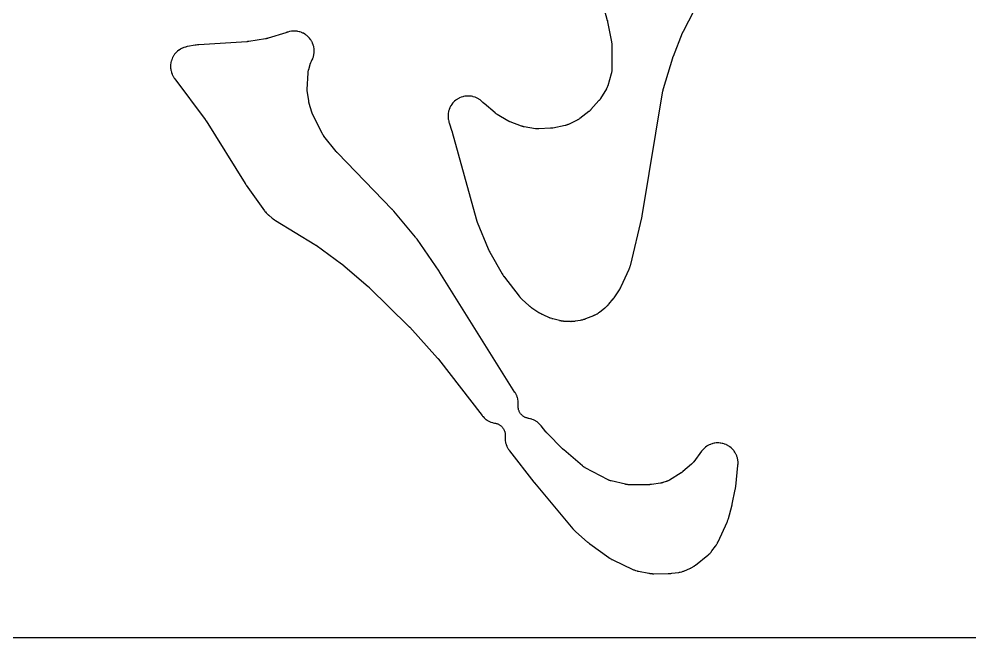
# Model space of a CAD drawing. Header units: millimetres. Extents: x 0 to 300, y 0 to 300.
# Drawn here: x 113.1 to 231.5, y -0.1 to 77 of the extents above; entities that cross this region are included whole.
import ezdxf

# ---------------------------------------------------------------- set-up
doc = ezdxf.new("R2010")
doc.units = ezdxf.units.MM
doc.layers.add('CUT', color=7, linetype='CONTINUOUS')

msp = doc.modelspace()

# ---------------------------------------------------------------- linework, layer by layer
at = {"layer": 'CUT'}
for points in [[(300.0625, 298.5625), (300.0625, 1.4375), (300.0625, 0.5522), (300.0589, 0.4788), (300.0503, 0.4206), (300.036, 0.3635), (300.0162, 0.3082), (299.991, 0.255), (299.9608, 0.2046), (299.9257, 0.1573), (299.8863, 0.1137), (299.8427, 0.0743), (299.7954, 0.0392), (299.745, 0.009), (299.6918, -0.0162), (299.6365, -0.036), (299.5794, -0.0503), (299.5212, -0.0589), (299.4478, -0.0625), (298.5625, -0.0625), (1.4375, -0.0625)], [(185.2686, 80.9497), (186.3812, 76.8469), (186.383, 76.8404), (186.387, 76.8252), (186.3887, 76.8187), (186.3925, 76.8035), (186.3946, 76.7954), (186.3992, 76.7764), (186.4012, 76.7683), (186.4045, 76.754), (186.4064, 76.746), (186.4106, 76.7273), (186.4124, 76.7193), (186.4133, 76.7148), (186.4154, 76.7052), (186.42, 76.6828), (186.4219, 76.6732), (186.9014, 74.1977), (186.9033, 74.187), (186.9065, 74.1694), (186.9132, 74.1269), (186.9227, 74.0549), (186.9264, 74.023), (186.9267, 74.0196), (186.9292, 73.9874), (186.9336, 73.9148), (186.9351, 73.8719), (186.9353, 73.854), (186.9354, 73.8433), (186.9362, 70.6955), (186.9361, 70.6847), (186.9359, 70.6668), (186.9344, 70.6237), (186.931, 70.5673), (186.9234, 70.4922), (186.9125, 70.4173), (186.8986, 70.3431), (186.8859, 70.2881), (186.8752, 70.2463), (186.8703, 70.2291), (186.8673, 70.2187), (186.4296, 68.7375), (186.4269, 68.7285), (186.4223, 68.7136), (186.4106, 68.6781), (186.3943, 68.6318), (186.3702, 68.5709), (186.3439, 68.5106), (186.3155, 68.4516), (186.2926, 68.4082), (186.2745, 68.3755), (186.2666, 68.362), (186.2619, 68.3539), (185.5519, 67.1612), (185.5464, 67.152), (185.5371, 67.1369), (185.514, 67.1011), (185.4735, 67.0413), (185.455, 67.0152), (185.453, 67.0124), (185.4337, 66.987), (185.389, 66.9302), (185.3618, 66.8974), (185.3502, 66.884), (185.3432, 66.876), (184.3468, 65.7547), (184.3397, 65.7468), (184.3278, 65.7337), (184.2984, 65.7029), (184.2474, 65.652), (184.2245, 65.6298), (184.222, 65.6275), (184.1983, 65.6062), (184.1438, 65.559), (184.111, 65.5319), (184.0971, 65.5209), (184.0887, 65.5144), (182.9636, 64.65), (182.9544, 64.643), (182.9392, 64.6316), (182.9018, 64.6051), (182.8373, 64.5618), (182.8084, 64.5431), (182.8053, 64.5413), (182.7757, 64.5237), (182.7081, 64.4855), (182.6676, 64.4639), (182.6506, 64.4554), (182.6403, 64.4503), (181.5274, 63.911), (181.5189, 63.907), (181.5048, 63.9003), (181.4703, 63.8849), (181.4248, 63.8657), (181.3632, 63.8424), (181.3004, 63.8212), (181.2372, 63.8024), (181.1894, 63.7901), (181.1527, 63.7814), (181.1374, 63.7781), (181.1281, 63.7762), (179.5894, 63.4644), (179.5827, 63.4631), (179.567, 63.46), (179.5602, 63.4587), (179.5573, 63.4582), (179.5307, 63.4536), (179.4686, 63.4439), (179.4469, 63.4409), (179.4128, 63.4372), (179.335, 63.4304), (179.3014, 63.4281), (177.8453, 63.3555), (177.833, 63.355), (177.8126, 63.3542), (177.7637, 63.3538), (177.6813, 63.3553), (177.6448, 63.3567), (177.641, 63.3569), (177.6045, 63.3598), (177.5222, 63.368), (177.4738, 63.3742), (177.4538, 63.3773), (177.4417, 63.3793), (176.0306, 63.6176), (176.0202, 63.6194), (176.0029, 63.6226), (175.9616, 63.6311), (175.8919, 63.6471), (175.8611, 63.6547), (175.8579, 63.6556), (175.8274, 63.6643), (175.759, 63.6852), (175.7189, 63.6985), (175.7024, 63.7044), (175.6925, 63.708), (174.2766, 64.2329), (174.2671, 64.2365), (174.2514, 64.2426), (174.2138, 64.258), (174.1508, 64.2855), (174.123, 64.2981), (174.1201, 64.2995), (174.0929, 64.3131), (174.0318, 64.3448), (173.9962, 64.3643), (173.9816, 64.3728), (173.9729, 64.3779), (172.658, 65.1582), (172.6498, 65.1631), (172.6363, 65.1713), (172.6041, 65.1918), (172.5504, 65.2276), (172.5269, 65.2439), (172.5244, 65.2457), (172.5014, 65.2626), (172.4501, 65.3018), (172.4203, 65.3256), (172.4081, 65.3357), (172.4008, 65.3419), (171.0394, 66.5002), (171.0286, 66.5096), (171.0035, 66.5316), (170.9928, 66.5411), (170.9799, 66.5528), (170.9694, 66.5625), (170.945, 66.5854), (170.9347, 66.5952), (170.9165, 66.6128), (170.9063, 66.6228), (170.8817, 66.6473), (170.8728, 66.6563), (170.8675, 66.6616), (170.7985, 66.7292), (170.7877, 66.7396), (170.745, 66.7794), (170.7226, 66.7992), (170.576, 66.9228), (170.5284, 66.9591), (170.3725, 67.066), (170.3215, 67.0973), (170.1556, 67.1882), (170.1018, 67.2142), (169.9278, 67.2881), (169.8716, 67.3087), (169.691, 67.3649), (169.6331, 67.3798), (169.4479, 67.4177), (169.3887, 67.4268), (169.2006, 67.4461), (169.1409, 67.4492), (168.9518, 67.4497), (168.892, 67.4468), (168.7038, 67.4285), (168.6447, 67.4197), (168.4592, 67.3827), (168.4012, 67.3681), (168.2204, 67.3128), (168.1641, 67.2925), (167.9897, 67.2194), (167.9357, 67.1936), (167.7695, 67.1036), (167.7183, 67.0725), (167.5618, 66.9664), (167.5141, 66.9304), (167.3689, 66.8092), (167.325, 66.7686), (167.1926, 66.6336), (167.1529, 66.5888), (167.0347, 66.4413), (166.9996, 66.3928), (166.8966, 66.2342), (166.8666, 66.1824), (166.7799, 66.0144), (166.7552, 65.9599), (166.6857, 65.7841), (166.6665, 65.7274), (166.6148, 65.5455), (166.6014, 65.4872), (166.5681, 65.3011), (166.5605, 65.2417), (166.5459, 65.0532), (166.5443, 64.9934), (166.5485, 64.8044), (166.5529, 64.7447), (166.5759, 64.557), (166.5862, 64.4981), (166.6284, 64.3111), (166.6357, 64.2821), (166.6514, 64.2258), (166.6556, 64.2114), (166.684, 64.1185), (166.6886, 64.1042), (167.0349, 63.0651), (167.0364, 63.0605), (167.04, 63.0497), (167.0415, 63.0451), (167.0449, 63.0343), (167.0468, 63.0286), (167.051, 63.0151), (167.0528, 63.0093), (167.0559, 62.9992), (167.0576, 62.9935), (167.0615, 62.9803), (167.063, 62.9754), (167.0662, 62.9643), (167.0706, 62.9488), (167.0725, 62.9419), (170.0431, 52.1501), (170.0482, 52.1326), (170.083, 52.0197), (170.0886, 52.0024), (170.1366, 51.8621), (170.1427, 51.845), (170.1843, 51.7344), (170.1909, 51.7175), (171.5398, 48.4344), (171.5474, 48.4167), (171.5986, 48.3026), (171.6067, 48.2852), (171.6755, 48.1442), (171.6842, 48.127), (171.7426, 48.0165), (171.7519, 47.9996), (173.2792, 45.3203), (173.29, 45.302), (173.3624, 45.1849), (173.3739, 45.1671), (173.4698, 45.0235), (173.4818, 45.006), (173.5623, 44.8943), (173.575, 44.8773), (175.4139, 42.5048), (175.422, 42.4946), (175.4754, 42.4287), (175.4837, 42.4186), (175.5167, 42.3797), (175.534, 42.3602), (175.6491, 42.2357), (175.6672, 42.217), (175.7034, 42.1811), (175.7128, 42.172), (175.7743, 42.1136), (175.7839, 42.1048), (176.5991, 41.3641), (176.6069, 41.3572), (176.6616, 41.3092), (176.6699, 41.3021), (176.7063, 41.2713), (176.7241, 41.2568), (176.8371, 41.1684), (176.8547, 41.1551), (176.8858, 41.1326), (176.8943, 41.1266), (176.9533, 41.0854), (176.963, 41.0788), (177.8338, 40.4957), (177.8456, 40.488), (177.9222, 40.4393), (177.9341, 40.4319), (177.9808, 40.4037), (178.0051, 40.3898), (178.1648, 40.3032), (178.1897, 40.2905), (178.2388, 40.2667), (178.2515, 40.2608), (178.3342, 40.2232), (178.347, 40.2175), (179.1561, 39.8721), (179.1659, 39.868), (179.2352, 39.8399), (179.2455, 39.8358), (179.2913, 39.8182), (179.3134, 39.8102), (179.4527, 39.7628), (179.4744, 39.7559), (179.5121, 39.7447), (179.5224, 39.7417), (179.5936, 39.7218), (179.6051, 39.7187), (180.4181, 39.5093), (180.4334, 39.5055), (180.5329, 39.4827), (180.5483, 39.4794), (180.6084, 39.4672), (180.6394, 39.4618), (180.8413, 39.4318), (180.8725, 39.428), (180.9336, 39.4222), (180.9493, 39.4209), (181.0512, 39.4139), (181.0669, 39.413), (181.7241, 39.3851), (181.7399, 39.3846), (181.8426, 39.383), (181.8584, 39.3829), (181.9201, 39.3836), (181.9516, 39.3847), (182.1565, 39.3976), (182.188, 39.4004), (182.2492, 39.4075), (182.2649, 39.4096), (182.3666, 39.4241), (182.3822, 39.4265), (183.045, 39.5391), (183.0608, 39.542), (183.1628, 39.5622), (183.1785, 39.5655), (183.2394, 39.5792), (183.2704, 39.5871), (183.4705, 39.6435), (183.5011, 39.653), (183.5602, 39.6731), (183.5753, 39.6785), (183.6728, 39.7147), (183.6878, 39.7204), (184.7007, 40.1269), (184.7137, 40.1323), (184.7982, 40.1686), (184.8111, 40.1743), (184.8614, 40.1973), (184.8868, 40.2096), (185.048, 40.2927), (185.097, 40.321), (185.2496, 40.4189), (185.2731, 40.4347), (185.3181, 40.4667), (185.3296, 40.475), (185.4033, 40.53), (185.4145, 40.5386), (186.0894, 41.0673), (186.1014, 41.077), (186.179, 41.1411), (186.1908, 41.1511), (186.2363, 41.1907), (186.2591, 41.2116), (186.4037, 41.3512), (186.4254, 41.3732), (186.4667, 41.4174), (186.4771, 41.4288), (186.5438, 41.504), (186.5539, 41.5157), (187.1224, 42.1908), (187.1343, 42.2053), (187.2098, 42.3009), (187.2212, 42.3158), (187.3123, 42.4388), (187.3232, 42.454), (187.3926, 42.5542), (187.4031, 42.5698), (187.8891, 43.32), (187.8947, 43.3288), (187.9332, 43.3906), (187.9389, 43.3999), (187.9634, 43.4409), (187.9749, 43.4608), (188.0438, 43.5866), (188.054, 43.6062), (188.0712, 43.6405), (188.0758, 43.6499), (188.1069, 43.7148), (188.1119, 43.7254), (189.0971, 45.8891), (189.103, 45.9024), (189.1402, 45.9897), (189.1457, 46.0032), (189.1668, 46.0561), (189.1769, 46.0835), (189.2384, 46.2629), (189.2471, 46.2907), (189.263, 46.3455), (189.2668, 46.3596), (189.291, 46.4513), (189.2945, 46.4655), (190.6684, 52.2644), (190.6705, 52.2737), (190.6848, 52.3387), (190.687, 52.3487), (190.7034, 52.43), (190.7053, 52.4399), (190.7172, 52.5044), (190.7191, 52.515), (193.3098, 68.0846), (193.3123, 68.0988), (193.3184, 68.132), (193.3211, 68.1461), (193.3245, 68.1634), (193.3275, 68.1775), (193.3346, 68.2104), (193.3378, 68.2245), (193.3436, 68.2494), (193.347, 68.2635), (193.3551, 68.2962), (193.3587, 68.3101), (193.3633, 68.3271), (193.3671, 68.3411), (193.3764, 68.3735), (193.3804, 68.3873), (194.539, 72.2246), (194.5419, 72.234), (194.5487, 72.2557), (194.5517, 72.2651), (194.5554, 72.2764), (194.5584, 72.2857), (194.5657, 72.3073), (194.5689, 72.3166), (194.5747, 72.3329), (194.5779, 72.3421), (194.5857, 72.3636), (194.5891, 72.3728), (194.5933, 72.384), (194.5968, 72.3931), (194.605, 72.4144), (194.6086, 72.4235), (195.7594, 75.3036), (195.7637, 75.3141), (195.7738, 75.3385), (195.7782, 75.3489), (195.7836, 75.3616), (195.7881, 75.3719), (195.7989, 75.3961), (195.8035, 75.4064), (195.8119, 75.4246), (195.8167, 75.4349), (195.828, 75.4587), (195.8329, 75.4689), (195.839, 75.4813), (195.844, 75.4914), (195.8559, 75.515), (195.8611, 75.525), (197.209, 78.1098)]]:
    msp.add_lwpolyline(points, dxfattribs=at)
msp.add_lwpolyline([(132.0339, 70.6508), (132.0457, 70.5941), (132.0917, 70.417), (132.1089, 70.3618), (132.1718, 70.19), (132.1943, 70.1366), (132.2734, 69.9716), (132.3009, 69.9207), (132.3968, 69.762), (132.4124, 69.7376), (132.4439, 69.6907), (132.4522, 69.6788), (132.5065, 69.602), (132.515, 69.5903), (136.2982, 64.5103), (136.3037, 64.5029), (136.3165, 64.4853), (136.3219, 64.4778), (136.3285, 64.4685), (136.3339, 64.4609), (136.3463, 64.4432), (136.3516, 64.4355), (136.3601, 64.423), (136.3653, 64.4153), (136.3774, 64.3972), (136.3825, 64.3894), (136.3887, 64.3799), (136.3938, 64.3721), (136.4055, 64.3537), (136.4104, 64.3459), (141.2685, 56.552), (141.2734, 56.5444), (141.3072, 56.4918), (141.3125, 56.4838), (141.3558, 56.4189), (141.3611, 56.4111), (141.3961, 56.3604), (141.402, 56.3521), (143.6882, 53.1569), (143.6959, 53.1463), (143.7469, 53.0782), (143.7549, 53.0678), (143.7864, 53.0276), (143.803, 53.0073), (143.9122, 52.8799), (143.9479, 52.8417), (144.0678, 52.7242), (144.0869, 52.7063), (144.1249, 52.6722), (144.1348, 52.6635), (144.1993, 52.6081), (144.2093, 52.5997), (144.6421, 52.244), (144.6585, 52.231), (144.7664, 52.1485), (144.7832, 52.1361), (144.922, 52.0373), (144.9392, 52.0255), (145.0526, 51.9507), (145.0702, 51.9395), (149.9494, 48.9575), (149.9554, 48.9538), (149.9693, 48.9452), (149.9752, 48.9415), (149.9891, 48.9326), (149.9965, 48.9279), (150.0135, 48.9169), (150.0208, 48.9122), (150.0325, 48.9045), (150.0396, 48.8997), (150.0562, 48.8885), (150.0632, 48.8837), (150.0671, 48.8811), (150.0755, 48.8752), (150.095, 48.8615), (150.1033, 48.8555), (153.2896, 46.5553), (153.2974, 46.5496), (153.3154, 46.5364), (153.3231, 46.5306), (153.3323, 46.5237), (153.3399, 46.5179), (153.3574, 46.5043), (153.3649, 46.4985), (153.377, 46.4889), (153.3845, 46.483), (153.4018, 46.469), (153.4092, 46.463), (153.4182, 46.4556), (153.4255, 46.4495), (153.4426, 46.4352), (153.4498, 46.429), (156.6081, 43.7136), (156.6127, 43.7096), (156.6235, 43.7002), (156.628, 43.6962), (156.6387, 43.6867), (156.6444, 43.6817), (156.6575, 43.6699), (156.6631, 43.6649), (156.672, 43.6567), (156.6775, 43.6517), (156.6902, 43.6399), (156.6956, 43.6348), (156.6986, 43.632), (156.705, 43.6259), (156.7199, 43.6115), (156.7263, 43.6053), (161.6769, 38.7399), (161.6807, 38.7361), (161.6897, 38.7272), (161.6935, 38.7234), (161.7024, 38.7144), (161.707, 38.7097), (161.7179, 38.6986), (161.7226, 38.6938), (161.73, 38.6861), (161.7346, 38.6813), (161.7451, 38.6702), (161.7491, 38.666), (161.7577, 38.6567), (161.7698, 38.6436), (161.7751, 38.6378), (165.2361, 34.8108), (165.2407, 34.8056), (165.2515, 34.7936), (165.256, 34.7884), (165.2667, 34.7763), (165.2723, 34.7698), (165.2853, 34.7547), (165.2909, 34.7482), (165.2997, 34.7377), (165.3051, 34.7312), (165.3176, 34.7161), (165.323, 34.7096), (165.3259, 34.706), (165.3322, 34.6982), (165.3468, 34.6798), (165.353, 34.6719), (170.782, 27.6735), (170.7911, 27.662), (170.8516, 27.5879), (170.861, 27.5766), (170.8984, 27.533), (170.9181, 27.5111), (171.0477, 27.3742), (171.0902, 27.3335), (171.2307, 27.2115), (171.277, 27.1752), (171.4287, 27.0676), (171.4783, 27.036), (171.6399, 26.9438), (171.6923, 26.9171), (171.8621, 26.8412), (171.917, 26.8198), (172.0934, 26.7609), (172.15, 26.745), (172.3339, 26.703), (172.3627, 26.6972), (172.3962, 26.6913), (172.4022, 26.6902), (172.4668, 26.6783), (172.5463, 26.6599), (172.6037, 26.6438), (172.6872, 26.616), (172.7418, 26.5948), (172.8221, 26.559), (172.8743, 26.5325), (172.9507, 26.489), (173.0002, 26.4576), (173.072, 26.4069), (173.1181, 26.3708), (173.1846, 26.3133), (173.227, 26.2729), (173.2876, 26.2092), (173.3258, 26.1648), (173.3799, 26.0955), (173.4136, 26.0476), (173.4607, 25.9733), (173.4895, 25.9224), (173.5291, 25.8438), (173.5529, 25.7903), (173.5846, 25.7083), (173.603, 25.6527), (173.6266, 25.568), (173.6395, 25.5109), (173.6547, 25.4243), (173.662, 25.3662), (173.6686, 25.2785), (173.6702, 25.22), (173.6683, 25.132), (173.6619, 25.0416), (173.6599, 25.0179), (173.658, 24.9815), (173.6538, 24.7956), (173.6554, 24.7372), (173.6692, 24.5529), (173.6764, 24.4949), (173.7082, 24.3129), (173.721, 24.2559), (173.7703, 24.0778), (173.7886, 24.0223), (173.8549, 23.8499), (173.8786, 23.7964), (173.9614, 23.6313), (173.9901, 23.5804), (174.09, 23.4219), (174.1062, 23.3976), (174.1389, 23.3508), (174.1474, 23.3389), (174.2038, 23.2625), (174.2126, 23.2508), (177.2302, 19.3608), (177.2333, 19.3567), (177.2555, 19.3286), (177.259, 19.3243), (177.287, 19.2895), (177.2904, 19.2853), (177.3128, 19.258), (177.3165, 19.2535), (182.1044, 13.5254), (182.1116, 13.5169), (182.1626, 13.4581), (182.1703, 13.4494), (182.2045, 13.4115), (182.2213, 13.3936), (182.3286, 13.2841), (182.3455, 13.2676), (182.3753, 13.2394), (182.3835, 13.2318), (182.4404, 13.1801), (182.4498, 13.1718), (183.9317, 11.8802), (183.9422, 11.8713), (184.0108, 11.8142), (184.0215, 11.8055), (184.1093, 11.7358), (184.1202, 11.7274), (184.1914, 11.6735), (184.2025, 11.6653), (186.5781, 9.9507), (186.5893, 9.9427), (186.6634, 9.8919), (186.6748, 9.8842), (186.72, 9.8546), (186.7435, 9.84), (186.8981, 9.7488), (186.9222, 9.7353), (186.9699, 9.7101), (186.9822, 9.7038), (187.0625, 9.6636), (187.0749, 9.6575), (189.5659, 8.4819), (189.5772, 8.4768), (189.6508, 8.4439), (189.6622, 8.4389), (189.7068, 8.4201), (189.7299, 8.4109), (189.8788, 8.3551), (189.926, 8.3397), (190.079, 8.2964), (190.103, 8.2901), (190.1502, 8.2789), (190.1623, 8.2761), (190.2411, 8.259), (190.2532, 8.2565), (191.5589, 8.0016), (191.5739, 7.9989), (191.6718, 7.9823), (191.6869, 7.98), (191.7459, 7.9715), (191.7762, 7.968), (191.9738, 7.95), (192.0043, 7.948), (192.0639, 7.9456), (192.0792, 7.9451), (192.1784, 7.9437), (192.1937, 7.9437), (193.9458, 7.9626), (193.9647, 7.9631), (194.0879, 7.9684), (194.1068, 7.9695), (194.2611, 7.9809), (194.28, 7.9826), (194.4026, 7.9956), (194.4214, 7.9979), (195.2573, 8.1134), (195.2703, 8.1154), (195.3546, 8.1289), (195.3675, 8.1311), (195.418, 8.1404), (195.4437, 8.1457), (195.6078, 8.1832), (195.6585, 8.1971), (195.8187, 8.2489), (195.8435, 8.2575), (195.8916, 8.2754), (195.9039, 8.2801), (195.9832, 8.3116), (195.9954, 8.3166), (196.6632, 8.599), (196.6759, 8.6045), (196.7577, 8.6413), (196.7702, 8.6471), (196.8189, 8.6704), (196.8435, 8.6829), (196.9995, 8.7665), (197.0469, 8.7948), (197.1945, 8.8923), (197.2171, 8.9081), (197.2607, 8.9399), (197.2718, 8.9481), (197.343, 9.0026), (197.3539, 9.0111), (198.8895, 10.243), (198.8995, 10.2512), (198.9639, 10.3052), (198.9737, 10.3136), (199.0117, 10.3469), (199.0308, 10.3644), (199.1507, 10.4788), (199.1865, 10.5161), (199.2961, 10.6405), (199.3128, 10.6602), (199.3445, 10.6995), (199.3525, 10.7097), (199.4039, 10.7762), (199.4117, 10.7865), (199.8406, 11.3673), (199.8496, 11.3798), (199.907, 11.4618), (199.9156, 11.4745), (199.9488, 11.5247), (199.9652, 11.5508), (200.0669, 11.7231), (200.0819, 11.75), (200.1098, 11.8033), (200.1167, 11.8171), (200.1609, 11.9069), (200.1675, 11.9209), (201.2934, 14.3713), (201.298, 14.3816), (201.3295, 14.4538), (201.3341, 14.4646), (201.3539, 14.5123), (201.3629, 14.5355), (201.4162, 14.6812), (201.424, 14.7039), (201.4367, 14.7434), (201.4401, 14.7542), (201.4625, 14.8288), (201.466, 14.8409), (201.8858, 16.3513), (201.8884, 16.361), (201.906, 16.4288), (201.9086, 16.4392), (201.929, 16.5241), (201.9314, 16.5344), (201.9464, 16.6017), (201.9487, 16.6128), (202.3164, 18.4289), (202.3191, 18.4431), (202.3356, 18.5358), (202.3379, 18.5501), (202.3558, 18.6669), (202.3578, 18.6812), (202.3697, 18.7746), (202.3714, 18.789), (202.6442, 21.4245), (202.6456, 21.4394), (202.6532, 21.5366), (202.6542, 21.5516), (202.6573, 21.61), (202.6581, 21.64), (202.6587, 21.8322), (202.6559, 21.8921), (202.6376, 22.0808), (202.6288, 22.1401), (202.5918, 22.326), (202.5771, 22.3841), (202.5217, 22.5654), (202.5013, 22.6218), (202.4281, 22.7967), (202.4022, 22.8507), (202.3118, 23.0174), (202.2806, 23.0686), (202.1741, 23.2254), (202.138, 23.2733), (202.0164, 23.4187), (201.9756, 23.4627), (201.8401, 23.5952), (201.7952, 23.6349), (201.6471, 23.7532), (201.5984, 23.7883), (201.4392, 23.8912), (201.3873, 23.9213), (201.2187, 24.0078), (201.164, 24.0325), (200.9876, 24.1018), (200.9307, 24.1209), (200.7483, 24.1722), (200.6898, 24.1855), (200.5031, 24.2184), (200.4436, 24.2258), (200.2546, 24.2399), (200.1946, 24.2413), (200.0051, 24.2365), (199.9453, 24.2319), (199.7573, 24.2081), (199.6982, 24.1977), (199.5135, 24.1552), (199.4558, 24.1389), (199.2762, 24.0783), (199.2204, 24.0563), (199.0477, 23.978), (198.9944, 23.9505), (198.8305, 23.8554), (198.7802, 23.8228), (198.6265, 23.7117), (198.5797, 23.6742), (198.4379, 23.5484), (198.3951, 23.5065), (198.2648, 23.3652), (198.245, 23.3427), (198.2075, 23.2977), (198.198, 23.2861), (198.1375, 23.2097), (198.1283, 23.1978), (197.1438, 21.8898), (197.1365, 21.8803), (197.1249, 21.8653), (197.0946, 21.8282), (197.0419, 21.767), (197.0179, 21.7403), (197.0162, 21.7385), (196.9911, 21.7127), (196.9336, 21.656), (196.8987, 21.6232), (196.8845, 21.6106), (196.8755, 21.6028), (195.7969, 20.6706), (195.7901, 20.6648), (195.7791, 20.6555), (195.7617, 20.6411), (195.7353, 20.6199), (195.7127, 20.6023), (195.6936, 20.5879), (195.684, 20.5808), (195.6797, 20.5776), (195.6575, 20.5619), (195.6072, 20.5273), (195.577, 20.5074), (195.5649, 20.4998), (195.5572, 20.495), (194.1182, 19.6091), (194.1066, 19.6021), (194.0882, 19.5911), (194.0408, 19.5648), (193.9596, 19.5229), (193.9231, 19.505), (193.9206, 19.5039), (193.8833, 19.4877), (193.7986, 19.4533), (193.7478, 19.4344), (193.7275, 19.4276), (193.7146, 19.4233), (193.2922, 19.2876), (193.2832, 19.2848), (193.2691, 19.2804), (193.2465, 19.2737), (193.2127, 19.2642), (193.1839, 19.2566), (193.1598, 19.2507), (193.1477, 19.2478), (193.1423, 19.2465), (193.1147, 19.2406), (193.0525, 19.2283), (193.0155, 19.2217), (193.0008, 19.2194), (192.9915, 19.218), (191.8842, 19.0577), (191.8682, 19.0555), (191.8307, 19.0507), (191.8147, 19.0489), (191.795, 19.0467), (191.7789, 19.0451), (191.7413, 19.0417), (191.7252, 19.0404), (191.6992, 19.0386), (191.6831, 19.0376), (191.6454, 19.0355), (191.6292, 19.0348), (191.6095, 19.0341), (191.5933, 19.0336), (191.5556, 19.033), (191.5394, 19.0328), (189.0516, 19.0328), (189.0386, 19.0329), (189.018, 19.0332), (188.966, 19.0355), (188.8784, 19.0418), (188.8395, 19.0455), (188.8369, 19.0458), (188.7982, 19.0512), (188.7116, 19.0651), (188.6604, 19.0748), (188.6403, 19.0792), (188.6276, 19.0821), (186.8695, 19.4964), (186.8602, 19.4986), (186.8456, 19.5022), (186.8089, 19.5121), (186.7619, 19.5258), (186.6987, 19.5469), (186.6371, 19.5699), (186.5756, 19.5956), (186.5312, 19.6161), (186.497, 19.6328), (186.4836, 19.6396), (186.4752, 19.644), (183.6325, 21.1428), (183.6216, 21.1486), (183.6044, 21.158), (183.5616, 21.1828), (183.4907, 21.2267), (183.4595, 21.2469), (183.4574, 21.2483), (183.4271, 21.2697), (183.36, 21.3193), (183.3211, 21.3498), (183.306, 21.3623), (183.2965, 21.3702), (180.9535, 23.3641), (180.9461, 23.3705), (180.9288, 23.3855), (180.9214, 23.392), (180.9125, 23.4), (180.9052, 23.4065), (180.8883, 23.4219), (180.881, 23.4286), (180.8694, 23.4394), (180.8623, 23.4461), (180.8457, 23.4618), (180.8386, 23.4686), (180.83, 23.477), (180.823, 23.4838), (180.8068, 23.5), (180.7998, 23.5069), (178.8919, 25.4412), (178.8844, 25.4489), (178.8671, 25.4669), (178.8597, 25.4746), (178.8507, 25.4842), (178.8434, 25.492), (178.8265, 25.5104), (178.8193, 25.5184), (178.8078, 25.5313), (178.8007, 25.5393), (178.7842, 25.5581), (178.7772, 25.5662), (178.7687, 25.5762), (178.7618, 25.5843), (178.7457, 25.6036), (178.7389, 25.6118), (178.1279, 26.3624), (178.1186, 26.3736), (178.0568, 26.4458), (178.0472, 26.4568), (178.009, 26.4992), (177.989, 26.5205), (177.8571, 26.6535), (177.814, 26.693), (177.6719, 26.811), (177.6251, 26.8461), (177.4721, 26.9497), (177.4222, 26.98), (177.2599, 27.0683), (177.2072, 27.0936), (177.0371, 27.1656), (176.9822, 27.1858), (176.8058, 27.2409), (176.7493, 27.2556), (176.5659, 27.2938), (176.5516, 27.2966), (176.5482, 27.2972), (176.5256, 27.3016), (176.4379, 27.32), (176.351, 27.3428), (176.294, 27.3609), (176.2097, 27.3923), (176.1548, 27.4159), (176.0741, 27.4556), (176.0218, 27.4846), (175.9455, 27.532), (175.8963, 27.5661), (175.8251, 27.621), (175.7796, 27.6598), (175.7142, 27.7215), (175.6728, 27.7647), (175.6139, 27.8326), (175.577, 27.8797), (175.5252, 27.9531), (175.4931, 28.0036), (175.4489, 28.0819), (175.4221, 28.1353), (175.3859, 28.2176), (175.3645, 28.2735), (175.3367, 28.3589), (175.321, 28.4167), (175.3018, 28.5045), (175.292, 28.5635), (175.2817, 28.6528), (175.2778, 28.7125), (175.2764, 28.8024), (175.2793, 28.8847), (175.282, 28.9295), (175.2847, 28.9613), (175.2866, 28.9945), (175.2919, 29.1763), (175.2907, 29.2351), (175.2779, 29.4207), (175.271, 29.4791), (175.2401, 29.6625), (175.2275, 29.72), (175.1788, 29.8995), (175.1606, 29.9555), (175.0945, 30.1294), (175.071, 30.1833), (174.987, 30.3522), (174.9733, 30.3782), (174.9452, 30.4283), (174.9379, 30.4411), (174.8892, 30.5233), (174.8815, 30.5359), (165.5243, 45.4838), (165.521, 45.4891), (165.4974, 45.5259), (165.4937, 45.5315), (165.4638, 45.5771), (165.4601, 45.5826), (165.4361, 45.6183), (165.4321, 45.6242), (162.6878, 49.6029), (162.6799, 49.6142), (162.6273, 49.6867), (162.6191, 49.6978), (162.5511, 49.7873), (162.5426, 49.7982), (162.4868, 49.8683), (162.4781, 49.879), (159.7867, 53.1023), (159.78, 53.1102), (159.7328, 53.1648), (159.7254, 53.1732), (159.6653, 53.2401), (159.6579, 53.2482), (159.6095, 53.3002), (159.6015, 53.3087), (152.7707, 60.3647), (152.7633, 60.3724), (152.7461, 60.3906), (152.7388, 60.3985), (152.7299, 60.4081), (152.7227, 60.416), (152.7059, 60.4346), (152.6988, 60.4427), (152.6873, 60.4557), (152.6802, 60.4638), (152.6639, 60.4828), (152.6569, 60.491), (152.6485, 60.5011), (152.6417, 60.5093), (152.6258, 60.5287), (152.6191, 60.5371), (151.0884, 62.4543), (151.081, 62.4637), (151.0694, 62.4787), (151.041, 62.5173), (150.995, 62.5836), (150.9751, 62.6135), (150.9737, 62.6156), (150.955, 62.6462), (150.9144, 62.716), (150.8914, 62.758), (150.8828, 62.7748), (150.8774, 62.7855), (149.7072, 65.1418), (149.703, 65.1504), (149.6964, 65.1639), (149.6806, 65.1986), (149.655, 65.2576), (149.6441, 65.284), (149.6434, 65.2859), (149.6333, 65.3126), (149.6116, 65.3732), (149.5995, 65.4093), (149.595, 65.4237), (149.5922, 65.4328), (149.2682, 66.5122), (149.2639, 66.527), (149.2542, 66.5616), (149.2501, 66.5765), (149.2453, 66.5947), (149.2415, 66.6097), (149.233, 66.6446), (149.2294, 66.6596), (149.2239, 66.6838), (149.2206, 66.6989), (149.2133, 66.7341), (149.2103, 66.7493), (149.2067, 66.7677), (149.204, 66.7829), (149.1978, 66.8184), (149.1953, 66.8336), (149.0336, 67.8725), (149.0319, 67.8838), (149.0293, 67.9017), (149.024, 67.9472), (149.017, 68.0241), (149.0145, 68.0583), (149.0144, 68.0607), (149.0132, 68.095), (149.0121, 68.1722), (149.0126, 68.218), (149.0133, 68.2361), (149.0138, 68.2475), (149.1154, 70.3214), (149.116, 70.3309), (149.1168, 70.346), (149.1199, 70.3838), (149.1249, 70.4324), (149.1341, 70.4982), (149.1455, 70.5629), (149.1596, 70.6279), (149.1716, 70.6752), (149.1818, 70.7118), (149.1861, 70.7262), (149.1889, 70.7353), (149.4346, 71.523), (149.4376, 71.5326), (149.4426, 71.5479), (149.4559, 71.586), (149.4741, 71.6347), (149.5015, 71.6999), (149.5368, 71.7753), (149.5514, 71.8052), (149.556, 71.814), (149.561, 71.8241), (149.5949, 71.8932), (149.5993, 71.9022), (149.6005, 71.9046), (149.6103, 71.9251), (149.612, 71.9288), (149.6154, 71.9364), (149.6269, 71.9623), (149.688, 72.0963), (149.7099, 72.1514), (149.7706, 72.3287), (149.7869, 72.3857), (149.8297, 72.5681), (149.8404, 72.6264), (149.865, 72.8122), (149.8699, 72.8713), (149.876, 73.0586), (149.8751, 73.1178), (149.8627, 73.3048), (149.8559, 73.3637), (149.8251, 73.5485), (149.8125, 73.6064), (149.7637, 73.7874), (149.7454, 73.8437), (149.679, 74.019), (149.6553, 74.0733), (149.5719, 74.2411), (149.5429, 74.2928), (149.4433, 74.4515), (149.4094, 74.5001), (149.2946, 74.6483), (149.2561, 74.6933), (149.1273, 74.8294), (149.0845, 74.8704), (148.9429, 74.9931), (148.8962, 75.0297), (148.7432, 75.1379), (148.6932, 75.1696), (148.5302, 75.2622), (148.4773, 75.2889), (148.306, 75.3649), (148.2507, 75.3862), (148.0728, 75.445), (148.0156, 75.4607), (147.8328, 75.5016), (147.7744, 75.5117), (147.5883, 75.5344), (147.5292, 75.5386), (147.3419, 75.5428), (147.2826, 75.5412), (147.0958, 75.5269), (147.037, 75.5194), (146.8525, 75.4867), (146.7947, 75.4735), (146.6118, 75.4221), (146.5835, 75.4134), (146.5211, 75.3925), (146.5168, 75.391), (146.4872, 75.3808), (146.4826, 75.3792), (146.4306, 75.3609), (146.4252, 75.359), (146.4119, 75.3544), (146.4062, 75.3525), (146.3755, 75.3421), (146.3642, 75.3383), (146.3376, 75.3297), (146.3261, 75.3261), (144.145, 74.6525), (144.1298, 74.648), (144.0943, 74.6377), (144.0791, 74.6334), (144.0604, 74.6284), (144.0451, 74.6244), (144.0092, 74.6154), (143.9939, 74.6116), (143.969, 74.6059), (143.9536, 74.6024), (143.9174, 74.5946), (143.9019, 74.5914), (143.883, 74.5877), (143.8674, 74.5848), (143.831, 74.5783), (143.8154, 74.5757), (141.7286, 74.2417), (141.718, 74.2401), (141.6932, 74.2364), (141.6826, 74.2349), (141.6696, 74.2331), (141.6589, 74.2317), (141.634, 74.2287), (141.6234, 74.2274), (141.6061, 74.2255), (141.5954, 74.2244), (141.5705, 74.2219), (141.5598, 74.2209), (141.5467, 74.2197), (141.536, 74.2189), (141.511, 74.217), (141.5003, 74.2162), (135.4907, 73.836), (135.4726, 73.8346), (135.3547, 73.8235), (135.3366, 73.8215), (135.1891, 73.8031), (135.1711, 73.8006), (135.0541, 73.7824), (135.0361, 73.7794), (134.0848, 73.6016), (134.0706, 73.5988), (133.9785, 73.5793), (133.9644, 73.5762), (133.9094, 73.5631), (133.8814, 73.5557), (133.7032, 73.5043), (133.6485, 73.4856), (133.4784, 73.4181), (133.4257, 73.3942), (133.2629, 73.3107), (133.2128, 73.2818), (133.0588, 73.183), (133.0116, 73.1494), (132.8679, 73.0362), (132.8242, 72.9982), (132.6921, 72.8717), (132.6522, 72.8297), (132.5329, 72.691), (132.4973, 72.6454), (132.3918, 72.4959), (132.3608, 72.447), (132.2702, 72.2881), (132.2441, 72.2365), (132.1692, 72.0695), (132.1482, 72.0156), (132.0898, 71.8422), (132.074, 71.7865), (132.0326, 71.6083), (132.0222, 71.5514), (131.9982, 71.37), (131.9933, 71.3123), (131.9869, 71.1295), (131.9876, 71.0716), (131.9988, 70.889), (132.0051, 70.8315)], close=True, dxfattribs=at)

doc.saveas('drawing.dxf')
